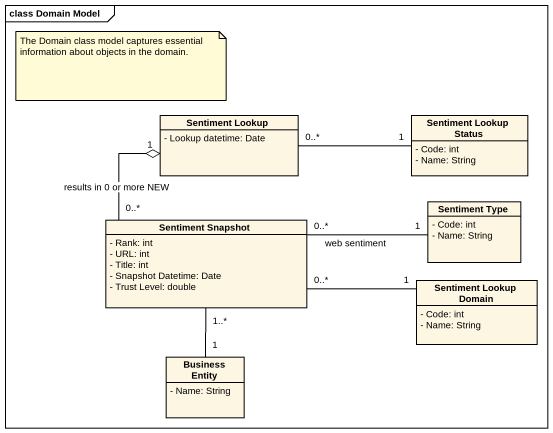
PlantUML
@startuml
mainframe class Domain Model
hide circle
hide empty members
skinparam classAttributeIconSize 0
class "Sentiment Lookup" as Sentiment_Lookup {
  - Lookup datetime: Date
}
class "Sentiment Lookup Status" as Sentiment_Lookup_Status {
  - Code: int
  - Name: String
}
class "Sentiment Type" as Sentiment_Type {
  - Code: int
  - Name: String
}
class "Sentiment Snapshot" as Sentiment_Snapshot {
  - Rank: int
  - URL: int
  - Title: int
  - Snapshot Datetime: Date
  - Trust Level: double
}
class "Sentiment Lookup Domain" as Sentiment_Lookup_Domain {
  - Code: int
  - Name: String
}
class "Business Entity" as Business_Entity {
  - Name: String
}
Sentiment_Lookup_Status "1" -left- "0..*" Sentiment_Lookup
Sentiment_Type "1" -left- "0..*" Sentiment_Snapshot : web sentiment
Sentiment_Snapshot "0..*" -up-o "1" Sentiment_Lookup : results in 0 or more NEW
Sentiment_Lookup_Domain "1" -left- "0..*" Sentiment_Snapshot
Business_Entity "1" -up- "1..*" Sentiment_Snapshot
note as N1
  The Domain class model captures essential information about objects in the domain.
end note
@enduml
